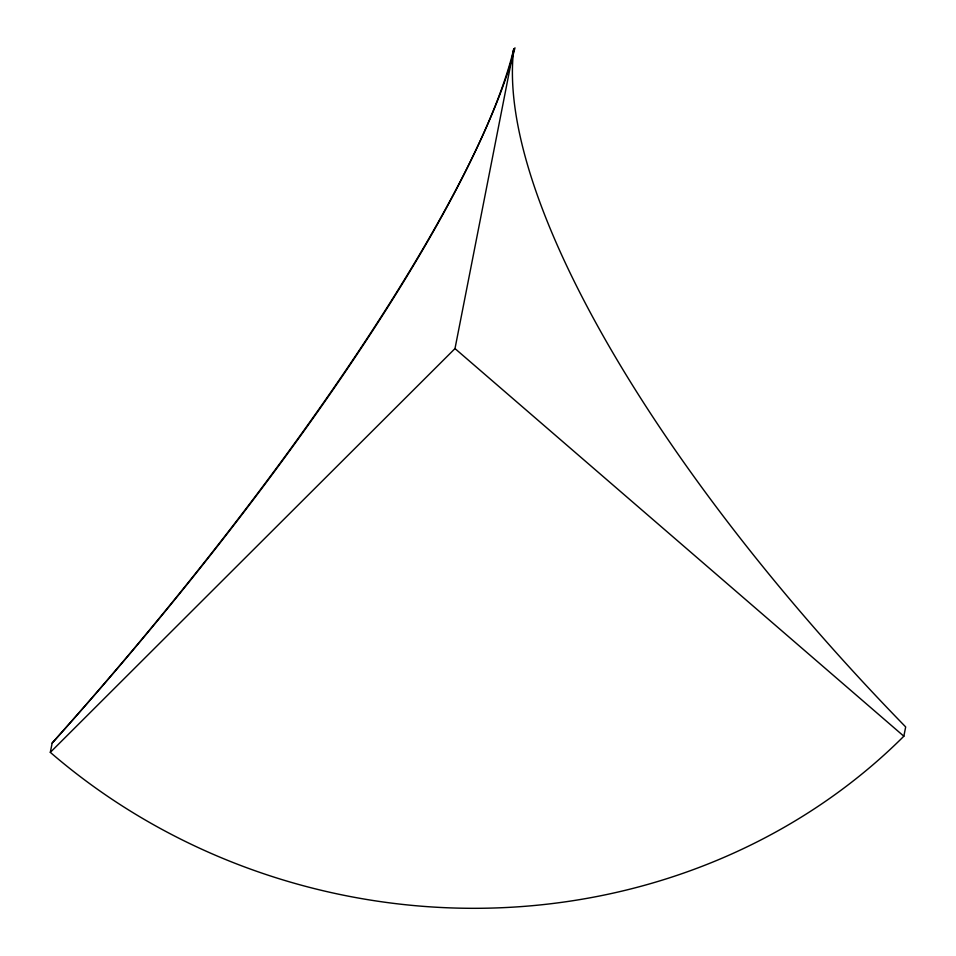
<?xml version="1.0" encoding="UTF-8"?>
<svg xmlns="http://www.w3.org/2000/svg" width="956" height="956" viewBox="0 0 956 956"><rect width="100%" height="100%" fill="white"/><g stroke="black" fill="none" stroke-linecap="round" stroke-linejoin="round"><path stroke-width="1.43" d="M50.321 752.36L52.15 743.063A808.465 166.464 -49.2 0 0 513.814 48.816A808.465 268.481 45.1 0 0 905.679 726.93L903.85 736.216A606.056 557.874 11.1 0 1 50.321 752.36L454.996 348.582L513.814 48.816M454.996 348.582L903.85 736.216M514.973 47.8A820.368 168.65 -49.2 0 1 52.15 743.063"/></g></svg>
